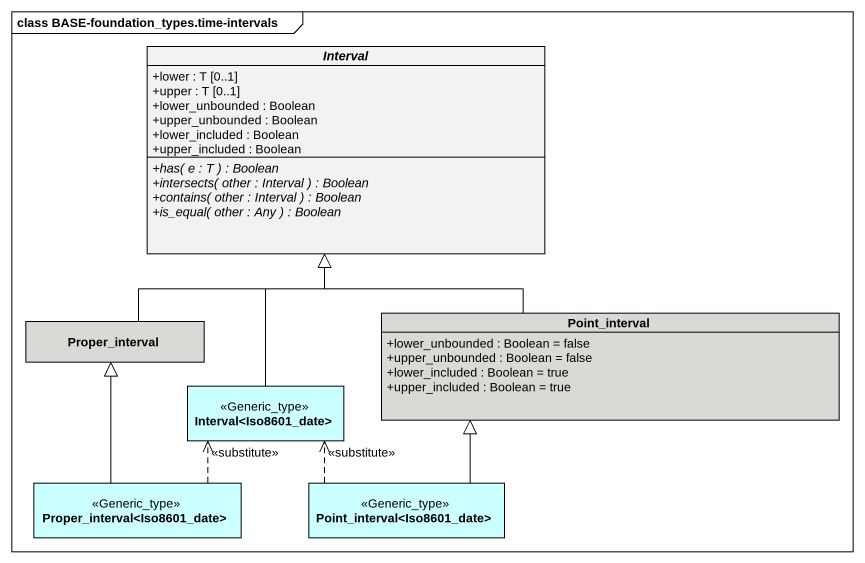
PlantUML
@startuml
mainframe class BASE-foundation_types.time-intervals
hide circle
hide empty members
skinparam classAttributeIconSize 0
abstract class Interval #F3F2F1 {
  +lower : T [0..1]
  +upper : T [0..1]
  +lower_unbounded : Boolean
  +upper_unbounded : Boolean
  +lower_included : Boolean
  +upper_included : Boolean
  {abstract} +has( e : T ) : Boolean
  {abstract} +intersects( other : Interval ) : Boolean
  {abstract} +contains( other : Interval ) : Boolean
  {abstract} +is_equal( other : Any ) : Boolean
}
class Proper_interval #DAD9D6
class Point_interval #DAD9D6 {
  +lower_unbounded : Boolean = false
  +upper_unbounded : Boolean = false
  +lower_included : Boolean = true
  +upper_included : Boolean = true
}
class "Interval<Iso8601_date>" as Interval_Iso8601_date <<Generic_type>> #CCFFFF
class "Proper_interval<Iso8601_date>" as Proper_interval_Iso8601_date <<Generic_type>> #CCFFFF
class "Point_interval<Iso8601_date>" as Point_interval_Iso8601_date <<Generic_type>> #CCFFFF
Proper_interval -up-|> Interval
Point_interval -up-|> Interval
Interval_Iso8601_date -up-|> Interval
Proper_interval_Iso8601_date -up-|> Proper_interval
Proper_interval_Iso8601_date .up.> Interval_Iso8601_date : <<substitute>>
Point_interval_Iso8601_date -up-|> Point_interval
Point_interval_Iso8601_date .up.> Interval_Iso8601_date : <<substitute>>
@enduml
